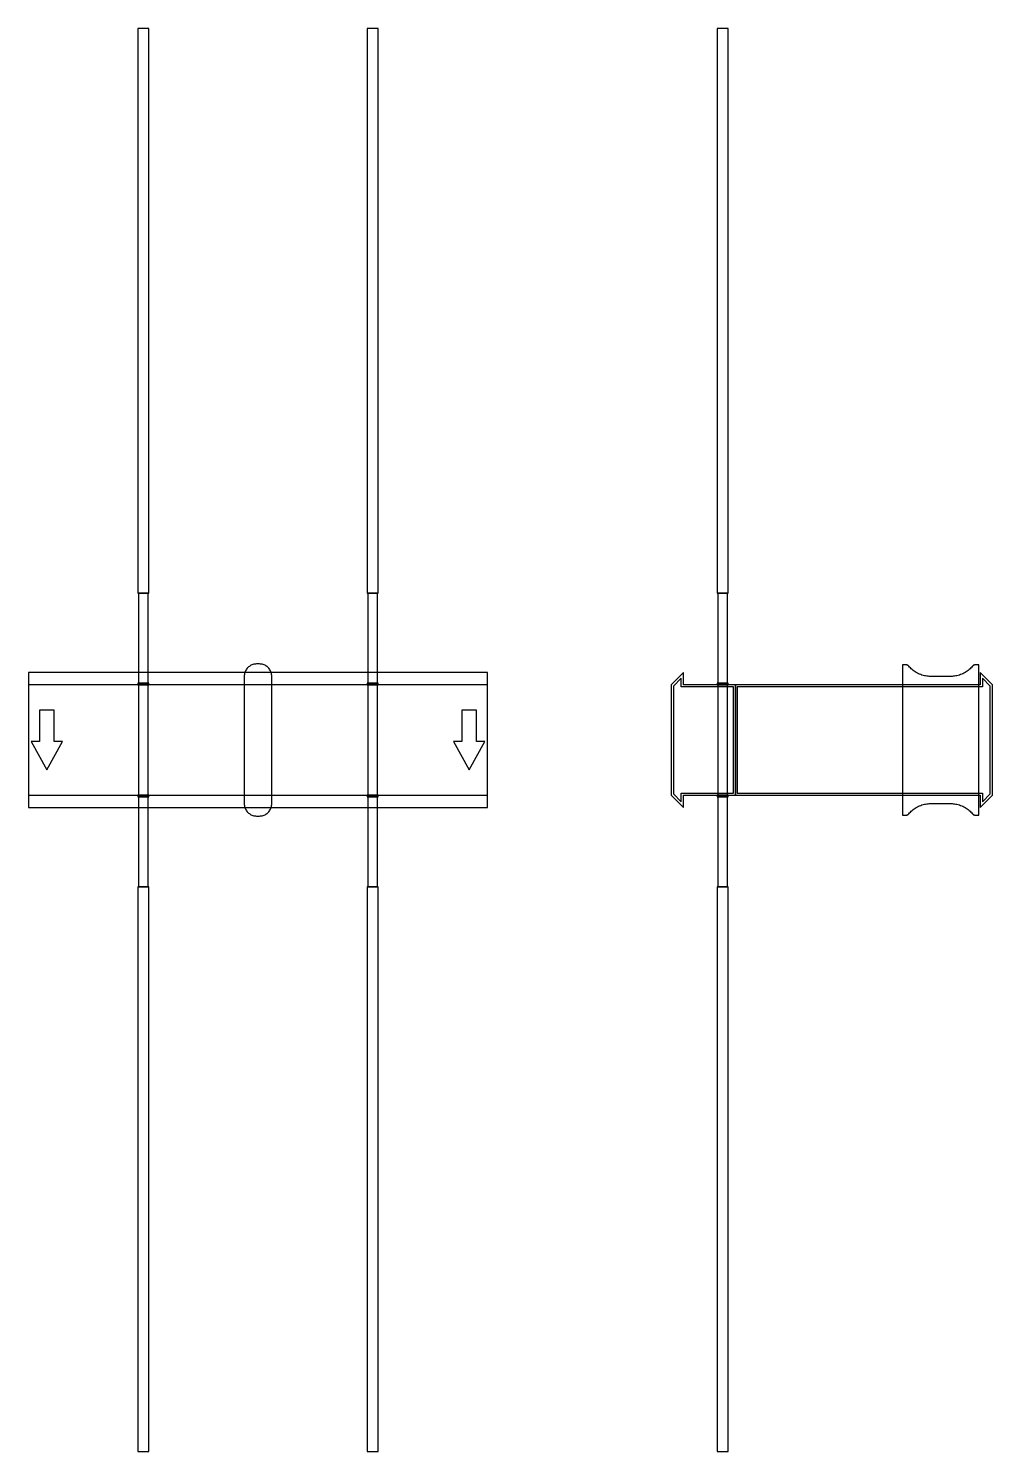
# Model space of a CAD drawing. Extents: x 0 to 1050, y -775 to 775.
import ezdxf

# ---------------------------------------------------------------- set-up
doc = ezdxf.new("R2010")
doc.units = 0
doc.layers.add('Halfen', color=7, linetype='CONTINUOUS')

msp = doc.modelspace()

# ---------------------------------------------------------------- linework, layer by layer
at = {"layer": 'Halfen', "color": 7}
for points in [[(131, 160), (131, 775), (119, 775), (119, 160)], [(381, 160), (381, 775), (369, 775), (369, 160)], [(762, 160), (762, 775), (750, 775), (750, 160)], [(130.25, 62), (130.25, 160), (119.75, 160), (119.75, 62)], [(380.25, 62), (380.25, 160), (369.75, 160), (369.75, 62)], [(761.25, 62), (761.25, 160), (750.75, 160), (750.75, 62)], [(265, -69.3), (265, -56.8), (265, 69.3), (264.958, 70.359), (264.834, 71.412), (264.627, 72.452), (264.339, 73.472), (263.972, 74.466), (263.529, 75.429), (263.011, 76.354), (262.422, 77.235), (261.765, 78.068), (261.046, 78.846), (260.268, 79.565), (259.435, 80.222), (258.554, 80.811), (257.629, 81.329), (256.666, 81.772), (255.672, 82.139), (254.652, 82.427), (253.612, 82.634), (252.559, 82.758), (251.5, 82.8), (248.5, 82.8), (247.441, 82.758), (246.388, 82.634), (245.348, 82.427), (244.328, 82.139), (243.334, 81.772), (242.371, 81.329), (241.446, 80.811), (240.565, 80.222), (239.732, 79.565), (238.954, 78.846), (238.235, 78.068), (237.578, 77.235), (236.989, 76.354), (236.471, 75.429), (236.028, 74.466), (235.661, 73.472), (235.373, 72.452), (235.166, 71.412), (235.042, 70.359), (235, 69.3), (235, -56.8), (235, -69.3), (235.042, -70.359), (235.166, -71.412), (235.373, -72.452), (235.661, -73.472), (236.028, -74.466), (236.471, -75.429), (236.989, -76.354), (237.578, -77.235), (238.235, -78.068), (238.954, -78.846), (239.732, -79.565), (240.565, -80.222), (241.446, -80.811), (242.371, -81.329), (243.334, -81.772), (244.328, -82.139), (245.348, -82.427), (246.388, -82.634), (247.441, -82.758), (248.5, -82.8), (251.5, -82.8), (252.559, -82.758), (253.612, -82.634), (254.652, -82.427), (255.672, -82.139), (256.666, -81.772), (257.629, -81.329), (258.554, -80.811), (259.435, -80.222), (260.268, -79.565), (261.046, -78.846), (261.765, -78.068), (262.422, -77.235), (263.011, -76.354), (263.529, -75.429), (263.972, -74.466), (264.339, -73.472), (264.627, -72.452), (264.834, -71.412), (264.958, -70.359), (265, -69.3)], [(1035, -81.8), (1035, 81.8), (1031, 81.8), (1030.846, 81.797), (1030.691, 81.786), (1030.538, 81.769), (1030.385, 81.746), (1030.234, 81.715), (1030.084, 81.678), (1029.936, 81.634), (1029.789, 81.584), (1029.646, 81.527), (1029.505, 81.464), (1029.366, 81.395), (1029.231, 81.32), (1029.1, 81.239), (1028.972, 81.153), (1028.848, 81.06), (1028.728, 80.963), (1028.613, 80.86), (1028.502, 80.752), (1028.397, 80.639), (1028.296, 80.522), (1027.41, 79.491), (1026.479, 78.5), (1025.505, 77.551), (1024.491, 76.646), (1023.437, 75.787), (1022.347, 74.975), (1021.222, 74.211), (1020.064, 73.499), (1018.876, 72.838), (1017.66, 72.23), (1016.418, 71.676), (1015.153, 71.178), (1013.867, 70.736), (1012.563, 70.351), (1011.243, 70.024), (1009.911, 69.756), (1008.567, 69.547), (1007.216, 69.397), (1005.859, 69.307), (1004.5, 69.277), (982.5, 69.277), (981.141, 69.307), (979.784, 69.397), (978.433, 69.547), (977.089, 69.756), (975.757, 70.024), (974.437, 70.351), (973.133, 70.736), (971.847, 71.178), (970.582, 71.676), (969.34, 72.23), (968.124, 72.838), (966.936, 73.499), (965.778, 74.211), (964.653, 74.975), (963.563, 75.787), (962.509, 76.646), (961.495, 77.551), (960.521, 78.5), (959.59, 79.491), (958.704, 80.522), (958.603, 80.639), (958.498, 80.752), (958.387, 80.86), (958.272, 80.963), (958.152, 81.06), (958.028, 81.153), (957.9, 81.239), (957.769, 81.32), (957.634, 81.395), (957.495, 81.464), (957.354, 81.527), (957.211, 81.584), (957.064, 81.634), (956.916, 81.678), (956.766, 81.715), (956.615, 81.746), (956.462, 81.769), (956.309, 81.786), (956.154, 81.797), (956, 81.8), (952, 81.8), (952, -81.8), (956, -81.8), (956.154, -81.797), (956.309, -81.786), (956.462, -81.769), (956.615, -81.746), (956.766, -81.715), (956.916, -81.678), (957.064, -81.634), (957.211, -81.584), (957.354, -81.527), (957.495, -81.464), (957.634, -81.395), (957.769, -81.32), (957.9, -81.239), (958.028, -81.153), (958.152, -81.06), (958.272, -80.963), (958.387, -80.86), (958.498, -80.752), (958.603, -80.639), (958.704, -80.522), (959.59, -79.491), (960.521, -78.5), (961.495, -77.551), (962.509, -76.646), (963.563, -75.787), (964.653, -74.975), (965.778, -74.211), (966.936, -73.499), (968.124, -72.838), (969.34, -72.23), (970.582, -71.676), (971.847, -71.178), (973.133, -70.736), (974.437, -70.351), (975.757, -70.024), (977.089, -69.756), (978.433, -69.547), (979.784, -69.397), (981.141, -69.307), (982.5, -69.277), (1004.5, -69.277), (1005.859, -69.307), (1007.216, -69.397), (1008.567, -69.547), (1009.911, -69.756), (1011.243, -70.024), (1012.563, -70.351), (1013.867, -70.736), (1015.153, -71.178), (1016.418, -71.676), (1017.66, -72.23), (1018.876, -72.838), (1020.064, -73.499), (1021.222, -74.211), (1022.347, -74.975), (1023.437, -75.787), (1024.491, -76.646), (1025.505, -77.551), (1026.479, -78.5), (1027.41, -79.491), (1028.296, -80.522), (1028.397, -80.639), (1028.502, -80.752), (1028.613, -80.86), (1028.728, -80.963), (1028.848, -81.06), (1028.972, -81.153), (1029.1, -81.239), (1029.231, -81.32), (1029.366, -81.395), (1029.505, -81.464), (1029.646, -81.527), (1029.789, -81.584), (1029.936, -81.634), (1030.084, -81.678), (1030.234, -81.715), (1030.385, -81.746), (1030.538, -81.769), (1030.691, -81.786), (1030.846, -81.797), (1031, -81.8)], [(0, -73.5), (500, -73.5), (500, 73.5), (0, 73.5)], [(131, 60), (131, 62), (119, 62), (119, 60)], [(381, 60), (381, 62), (369, 62), (369, 60)], [(770, -60), (770, 60), (713.5, 60), (713.5, 73.5), (700, 60), (700, -60), (713.5, -73.5), (713.5, -60)], [(768, -58), (768, 58), (711, 58), (711, 67.25), (702.5, 58.75), (702.5, -58.75), (711, -67.25), (711, -58)], [(762, 60), (762, 62), (750, 62), (750, 60)], [(1050, -60), (1050, 60), (1036.5, 73.5), (1036.5, 60), (770, 60), (770, -60), (1036.5, -60), (1036.5, -73.5)], [(1047.5, -58.75), (1047.5, 58.75), (1039, 67.25), (1039, 58), (772, 58), (772, -58), (1039, -58), (1039, -67.25)], [(0, -60), (500, -60), (500, 60), (0, 60)], [(130.25, -60), (130.25, 60), (119.75, 60), (119.75, -60)], [(380.25, -60), (380.25, 60), (369.75, 60), (369.75, -60)], [(761.25, -60), (761.25, 60), (750.75, 60), (750.75, -60)], [(20, -32.5), (37, -1.5), (28, -1.5), (28, 32.5), (12, 32.5), (12, -1.5), (3, -1.5)], [(480, -32.5), (497, -1.5), (488, -1.5), (488, 32.5), (472, 32.5), (472, -1.5), (463, -1.5)], [(131, -62), (131, -60), (119, -60), (119, -62)], [(130.25, -160), (130.25, -62), (119.75, -62), (119.75, -160)], [(381, -62), (381, -60), (369, -60), (369, -62)], [(380.25, -160), (380.25, -62), (369.75, -62), (369.75, -160)], [(762, -62), (762, -60), (750, -60), (750, -62)], [(761.25, -160), (761.25, -62), (750.75, -62), (750.75, -160)], [(131, -775), (131, -160), (119, -160), (119, -775)], [(381, -775), (381, -160), (369, -160), (369, -775)], [(762, -775), (762, -160), (750, -160), (750, -775)]]:
    msp.add_lwpolyline(points, close=True, dxfattribs=at)

doc.saveas('drawing.dxf')
